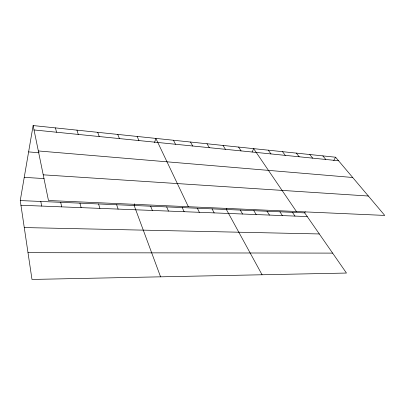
<?xml version="1.0" encoding="UTF-8"?>
<svg xmlns="http://www.w3.org/2000/svg" width="405" height="405" viewBox="0 0 405 405"><rect width="100%" height="100%" fill="white"/><g stroke="black" fill="none" stroke-linecap="round" stroke-linejoin="round"><path stroke-width="0.61" d="M20.25 200.566L304.682 212.878L346.467 273.051L31.985 279.44L20.25 200.566L33.134 125.56L335.573 157.221L384.75 215.425L48.473 200.515L33.134 125.56M134.708 203.781L134.151 205.497L160.572 276.828M154.523 142.565L155.869 138.409L188.35 206.717M226.871 208.383L226.375 209.491L262.07 274.767M252.133 152.027L253.651 148.645L296.419 211.511M304.682 212.878L305.279 211.8M333.771 160.471L335.573 157.221M28.006 252.685L332.616 253.11M24.265 227.564L319.312 233.953M20.949 205.254L307.248 216.574M24.239 177.349L44.099 178.585M43.219 174.823L368.358 196.025M28.613 151.895L39.148 152.771M38.333 150.954L352.699 177.491M34.035 129.949L338.57 160.765M322.856 155.89L325.792 159.474M309.784 154.523L312.66 158.142M296.344 153.115L299.153 156.775M282.518 151.667L285.257 155.373M268.292 150.179L270.955 153.925M292.461 212.352L294.972 216.088M238.57 147.066L241.061 150.898M279.926 211.81L282.376 215.592M267.062 211.253L269.452 215.08M223.034 145.441L225.428 149.318M253.859 210.681L256.183 214.554M207.016 143.765L209.309 147.683M240.302 210.094L242.554 214.017M190.502 142.034L192.679 146.002M212.068 208.869L214.159 212.893M173.461 140.251L175.522 144.266M197.356 208.236L199.356 212.311M182.225 207.578L184.138 211.709M137.143 136.444L138.935 140.565M166.663 206.904L168.475 211.086M150.645 206.211L152.346 210.448M117.774 134.419L119.409 138.586M97.721 132.319L99.2 136.541M116.64 204.738L118.103 209.096M76.96 130.147L78.256 134.425M98.577 203.958L99.908 208.378M79.932 203.148L81.121 207.633M55.444 127.894L56.553 132.227M60.684 202.318L61.722 206.864M40.804 201.457L41.674 206.074"/></g></svg>
